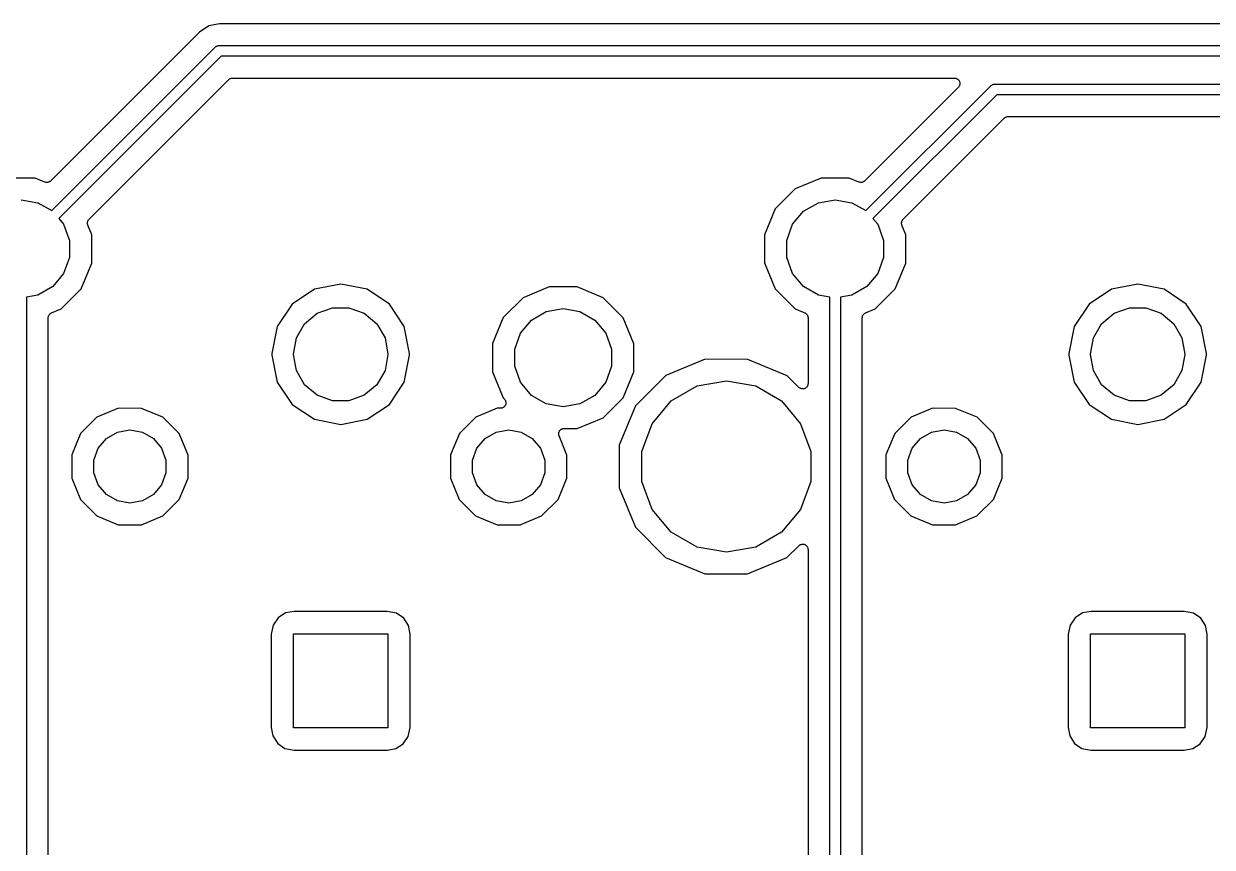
# Model space of a CAD drawing. Extents: x 37 to 156, y -136 to -20.
# Drawn here: x 52.6 to 80.34, y -58.88 to -39.67 of the extents above; entities that cross this region are included whole.
import ezdxf

# ---------------------------------------------------------------- set-up
doc = ezdxf.new("R2010")
doc.units = 0
doc.header["$MEASUREMENT"] = 0
doc.layers.add('BLACK', color=7, linetype='CONTINUOUS')

msp = doc.modelspace()

# ---------------------------------------------------------------- linework, layer by layer
at = {"layer": 'Black'}
for p, q in [((56.7036, -39.8612), (53.2307, -43.3341)), ((56.9187, -39.7175), (56.7036, -39.8612)), ((57.1725, -39.667), (56.9187, -39.7175)), ((129.285, -39.667), (57.1725, -39.667)), ((53.2551, -44.0281), (57.0716, -40.2116)), ((57.0716, -40.2116), (57.0761, -40.2085)), ((57.0761, -40.2085), (57.0797, -40.2042)), ((57.0797, -40.2042), (57.0938, -40.1961)), ((57.0938, -40.1961), (57.1072, -40.1867)), ((57.1072, -40.1867), (57.1125, -40.1853)), ((57.1125, -40.1853), (57.1172, -40.1825)), ((57.1172, -40.1825), (57.1333, -40.1797)), ((57.1333, -40.1797), (57.1491, -40.1755)), ((57.1491, -40.1755), (57.1546, -40.176)), ((57.1546, -40.176), (57.16, -40.175)), ((57.16, -40.175), (129.548, -40.175)), ((57.2118, -40.425), (53.4227, -44.2141)), ((129.6, -40.425), (57.2118, -40.425)), ((54.1258, -44.2294), (57.385, -40.9702)), ((57.385, -40.9702), (57.3896, -40.967)), ((57.3896, -40.967), (57.3932, -40.9627)), ((57.3932, -40.9627), (57.4075, -40.9544)), ((57.4075, -40.9544), (57.4211, -40.9449)), ((57.4211, -40.9449), (57.4265, -40.9435)), ((57.4265, -40.9435), (57.4314, -40.9407)), ((57.4314, -40.9407), (57.4477, -40.9378)), ((57.4477, -40.9378), (57.4637, -40.9335)), ((57.4637, -40.9335), (57.4693, -40.934)), ((57.4693, -40.934), (57.4748, -40.933)), ((57.4748, -40.933), (74.3252, -40.933)), ((74.3252, -40.933), (74.3415, -40.9359)), ((74.3415, -40.9359), (74.3581, -40.9373)), ((74.3581, -40.9373), (74.3631, -40.9397)), ((74.3631, -40.9397), (74.3686, -40.9407)), ((74.3686, -40.9407), (74.383, -40.949)), ((74.383, -40.949), (74.398, -40.956)), ((74.398, -40.956), (74.402, -40.9599)), ((74.402, -40.9599), (74.4068, -40.9627)), ((74.4068, -40.9627), (74.4175, -40.9754)), ((74.4175, -40.9754), (74.4292, -40.9872)), ((74.4292, -40.9872), (74.4316, -40.9922)), ((74.4316, -40.9922), (74.4352, -40.9965)), ((74.4352, -40.9965), (74.4409, -41.0121)), ((74.4409, -41.0121), (74.4479, -41.0271)), ((74.4479, -41.0271), (74.4484, -41.0327)), ((74.4484, -41.0327), (74.4503, -41.0379)), ((74.4503, -41.0379), (74.4503, -41.0545)), ((74.415, -41.1498), (72.2307, -43.3341)), ((72.2551, -44.0281), (75.1716, -41.1116)), ((75.3118, -41.325), (72.4227, -44.2141)), ((74.4245, -41.1362), (74.415, -41.1498)), ((74.4352, -41.1235), (74.4245, -41.1362)), ((74.4371, -41.1183), (74.4352, -41.1235)), ((74.4403, -41.1137), (74.4371, -41.1183)), ((74.4446, -41.0976), (74.4403, -41.1137)), ((74.4503, -41.0821), (74.4446, -41.0976)), ((74.4503, -41.0545), (74.4517, -41.0711)), ((74.4517, -41.0711), (74.4503, -41.0765)), ((74.4503, -41.0765), (74.4503, -41.0821)), ((75.1716, -41.1116), (75.1761, -41.1085)), ((75.1761, -41.1085), (75.1797, -41.1042)), ((75.1797, -41.1042), (75.1938, -41.0961)), ((75.1938, -41.0961), (75.2072, -41.0867)), ((75.2072, -41.0867), (75.2125, -41.0853)), ((75.2125, -41.0853), (75.2172, -41.0825)), ((75.2172, -41.0825), (75.2333, -41.0797)), ((75.2333, -41.0797), (75.2491, -41.0755)), ((75.2491, -41.0755), (75.2546, -41.076)), ((75.2546, -41.076), (75.26, -41.075)), ((75.26, -41.075), (131.748, -41.075)), ((131.8, -41.325), (75.3118, -41.325)), ((73.1258, -44.2294), (75.485, -41.8702)), ((75.485, -41.8702), (75.4896, -41.867)), ((75.4896, -41.867), (75.4932, -41.8627)), ((75.4932, -41.8627), (75.5075, -41.8544)), ((75.5075, -41.8544), (75.5211, -41.8449)), ((75.5211, -41.8449), (75.5265, -41.8435)), ((75.5265, -41.8435), (75.5314, -41.8407)), ((75.5314, -41.8407), (75.5477, -41.8378)), ((75.5477, -41.8378), (75.5637, -41.8335)), ((75.5637, -41.8335), (75.5693, -41.834)), ((75.5693, -41.834), (75.5748, -41.833)), ((75.5748, -41.833), (92.4252, -41.833)), ((52.8698, -43.2693), (52.213, -43.2687)), ((53.0922, -43.3616), (52.8698, -43.2693)), ((71.213, -43.2687), (70.606, -43.5195)), ((71.8698, -43.2693), (71.213, -43.2687)), ((72.0922, -43.3616), (71.8698, -43.2693)), ((53.1004, -43.3634), (53.0922, -43.3616)), ((53.108, -43.367), (53.1004, -43.3634)), ((53.1218, -43.3682), (53.108, -43.367)), ((53.1352, -43.3712), (53.1218, -43.3682)), ((53.1436, -43.3701), (53.1352, -43.3712)), ((53.1519, -43.3708), (53.1436, -43.3701)), ((53.1653, -43.3673), (53.1519, -43.3708)), ((53.179, -43.3655), (53.1653, -43.3673)), ((53.1864, -43.3616), (53.179, -43.3655)), ((53.1946, -43.3594), (53.1864, -43.3616)), ((53.2059, -43.3515), (53.1946, -43.3594)), ((53.2181, -43.3451), (53.2059, -43.3515)), ((53.2238, -43.3389), (53.2181, -43.3451)), ((53.2307, -43.3341), (53.2238, -43.3389)), ((70.606, -43.5195), (70.1412, -43.9836)), ((72.1004, -43.3634), (72.0922, -43.3616)), ((72.108, -43.367), (72.1004, -43.3634)), ((72.1218, -43.3682), (72.108, -43.367)), ((72.1352, -43.3712), (72.1218, -43.3682)), ((72.1436, -43.3701), (72.1352, -43.3712)), ((72.1519, -43.3708), (72.1436, -43.3701)), ((72.1653, -43.3673), (72.1519, -43.3708)), ((72.179, -43.3655), (72.1653, -43.3673)), ((72.1864, -43.3616), (72.179, -43.3655)), ((72.1946, -43.3594), (72.1864, -43.3616)), ((72.2059, -43.3515), (72.1946, -43.3594)), ((72.2181, -43.3451), (72.2059, -43.3515)), ((72.2238, -43.3389), (72.2181, -43.3451)), ((72.2307, -43.3341), (72.2238, -43.3389)), ((52.54, -43.7726), (52.9324, -43.8418)), ((71.1476, -43.8418), (71.54, -43.7726)), ((71.54, -43.7726), (71.9324, -43.8418)), ((52.9324, -43.8418), (53.2551, -44.0281)), ((70.1412, -43.9836), (69.8893, -44.5902)), ((70.5464, -44.3463), (70.8025, -44.0411)), ((70.8025, -44.0411), (71.1476, -43.8418)), ((71.9324, -43.8418), (72.2551, -44.0281)), ((53.4227, -44.2141), (53.5336, -44.3463)), ((53.5336, -44.3463), (53.6699, -44.7208)), ((54.0887, -44.3247), (54.0898, -44.3164)), ((54.0917, -44.3382), (54.0887, -44.3247)), ((54.0891, -44.3082), (54.0926, -44.2947)), ((54.0898, -44.3164), (54.0891, -44.3082)), ((54.0929, -44.3521), (54.0917, -44.3382)), ((54.0926, -44.2947), (54.0945, -44.2809)), ((54.0964, -44.3596), (54.0929, -44.3521)), ((54.0945, -44.2809), (54.0983, -44.2736)), ((54.0982, -44.3677), (54.0964, -44.3596)), ((54.1913, -44.593), (54.0982, -44.3677)), ((54.0983, -44.2736), (54.1005, -44.2656)), ((54.1005, -44.2656), (54.1084, -44.2542)), ((54.1084, -44.2542), (54.1149, -44.2418)), ((54.1149, -44.2418), (54.121, -44.2362)), ((54.121, -44.2362), (54.1258, -44.2294)), ((70.4101, -44.7208), (70.5464, -44.3463)), ((72.4227, -44.2141), (72.5336, -44.3463)), ((72.5336, -44.3463), (72.6699, -44.7208)), ((73.0887, -44.3247), (73.0898, -44.3164)), ((73.0917, -44.3382), (73.0887, -44.3247)), ((73.0891, -44.3082), (73.0926, -44.2947)), ((73.0898, -44.3164), (73.0891, -44.3082)), ((73.0929, -44.3521), (73.0917, -44.3382)), ((73.0926, -44.2947), (73.0945, -44.2809)), ((73.0964, -44.3596), (73.0929, -44.3521)), ((73.0945, -44.2809), (73.0983, -44.2736)), ((73.0982, -44.3677), (73.0964, -44.3596)), ((73.1913, -44.593), (73.0982, -44.3677)), ((73.0983, -44.2736), (73.1005, -44.2656)), ((73.1005, -44.2656), (73.1084, -44.2542)), ((73.1084, -44.2542), (73.1149, -44.2418)), ((73.1149, -44.2418), (73.121, -44.2362)), ((73.121, -44.2362), (73.1258, -44.2294)), ((54.1907, -45.2498), (54.1913, -44.593)), ((69.8893, -44.5902), (69.8887, -45.247)), ((73.1907, -45.2498), (73.1913, -44.593)), ((53.6699, -44.7208), (53.6699, -45.1192)), ((70.4101, -45.1192), (70.4101, -44.7208)), ((72.6699, -44.7208), (72.6699, -45.1192)), ((53.6699, -45.1192), (53.5336, -45.4937)), ((70.5464, -45.4937), (70.4101, -45.1192)), ((72.6699, -45.1192), (72.5336, -45.4937)), ((53.9388, -45.8564), (54.1907, -45.2498)), ((69.8887, -45.247), (70.1395, -45.854)), ((72.9388, -45.8564), (73.1907, -45.2498)), ((53.5336, -45.4937), (53.2775, -45.7989)), ((60, -45.7405), (59.3856, -45.8627)), ((60.6144, -45.8627), (60, -45.7405)), ((70.8025, -45.7989), (70.5464, -45.4937)), ((72.5336, -45.4937), (72.2775, -45.7989)), ((78.6, -45.7405), (77.9856, -45.8627)), ((79.2144, -45.8627), (78.6, -45.7405)), ((52.9324, -45.9982), (52.665, -46.0453)), ((53.2775, -45.7989), (52.9324, -45.9982)), ((53.474, -46.3205), (53.9388, -45.8564)), ((59.3856, -45.8627), (58.8647, -46.2107)), ((61.1353, -46.2107), (60.6144, -45.8627)), ((64.863, -45.8087), (64.256, -46.0595)), ((65.5198, -45.8093), (64.863, -45.8087)), ((66.1264, -46.0612), (65.5198, -45.8093)), ((70.1395, -45.854), (70.6036, -46.3188)), ((71.1476, -45.9982), (70.8025, -45.7989)), ((71.415, -46.0453), (71.1476, -45.9982)), ((71.9324, -45.9982), (71.665, -46.0453)), ((72.2775, -45.7989), (71.9324, -45.9982)), ((72.474, -46.3205), (72.9388, -45.8564)), ((77.9856, -45.8627), (77.4647, -46.2107)), ((79.7353, -46.2107), (79.2144, -45.8627)), ((52.665, -46.0453), (52.665, -62.7947)), ((53.2515, -46.4124), (53.474, -46.3205)), ((58.8647, -46.2107), (58.5167, -46.7316)), ((59.45, -46.4232), (59.809, -46.2925)), ((59.809, -46.2925), (60.191, -46.2925)), ((60.191, -46.2925), (60.55, -46.4232)), ((61.4833, -46.7316), (61.1353, -46.2107)), ((64.256, -46.0595), (63.7912, -46.5236)), ((64.7976, -46.3818), (65.19, -46.3126)), ((65.19, -46.3126), (65.5824, -46.3818)), ((66.5905, -46.526), (66.1264, -46.0612)), ((70.6036, -46.3188), (70.8287, -46.4123)), ((71.415, -62.7947), (71.415, -46.0453)), ((71.665, -46.0453), (71.665, -62.7947)), ((72.2515, -46.4124), (72.474, -46.3205)), ((77.4647, -46.2107), (77.1167, -46.7316)), ((78.05, -46.4232), (78.409, -46.2925)), ((78.409, -46.2925), (78.791, -46.2925)), ((78.791, -46.2925), (79.15, -46.4232)), ((80.0833, -46.7316), (79.7353, -46.2107)), ((53.173, -46.5298), (53.1745, -46.5215)), ((53.173, -47.346), (53.173, -46.5298)), ((53.1741, -46.5131), (53.1783, -46.4999)), ((53.1745, -46.5215), (53.1741, -46.5131)), ((53.1783, -46.4999), (53.1807, -46.4863)), ((53.1807, -46.4863), (53.1849, -46.4791)), ((53.1849, -46.4791), (53.1874, -46.471)), ((53.1874, -46.471), (53.1958, -46.4601)), ((53.1958, -46.4601), (53.2027, -46.4481)), ((53.2027, -46.4481), (53.2092, -46.4427)), ((53.2092, -46.4427), (53.2143, -46.4361)), ((53.2143, -46.4361), (53.2259, -46.4287)), ((53.2259, -46.4287), (53.2365, -46.4198)), ((53.2365, -46.4198), (53.2444, -46.4169)), ((53.2444, -46.4169), (53.2515, -46.4124)), ((59.1574, -46.6687), (59.45, -46.4232)), ((60.55, -46.4232), (60.8426, -46.6687)), ((63.7912, -46.5236), (63.5393, -47.1302)), ((64.1964, -46.8863), (64.4525, -46.5811)), ((64.4525, -46.5811), (64.7976, -46.3818)), ((65.5824, -46.3818), (65.9275, -46.5811)), ((65.9275, -46.5811), (66.1836, -46.8863)), ((66.8413, -47.133), (66.5905, -46.526)), ((70.8287, -46.4123), (70.8357, -46.4168)), ((70.8357, -46.4168), (70.8435, -46.4196)), ((70.8435, -46.4196), (70.8542, -46.4286)), ((70.8542, -46.4286), (70.8659, -46.4361)), ((70.8659, -46.4361), (70.8709, -46.4426)), ((70.8709, -46.4426), (70.8773, -46.448)), ((70.8773, -46.448), (70.8842, -46.46)), ((70.8842, -46.46), (70.8927, -46.4711)), ((70.8927, -46.4711), (70.8952, -46.479)), ((70.8952, -46.479), (70.8993, -46.4862)), ((70.8993, -46.4862), (70.9018, -46.4999)), ((70.9018, -46.4999), (70.9059, -46.5131)), ((70.9059, -46.5131), (70.9056, -46.5214)), ((70.9056, -46.5214), (70.907, -46.5296)), ((70.907, -46.5296), (70.907, -48.062)), ((72.173, -46.5298), (72.1745, -46.5215)), ((72.173, -47.346), (72.173, -46.5298)), ((72.1741, -46.5131), (72.1783, -46.4999)), ((72.1745, -46.5215), (72.1741, -46.5131)), ((72.1783, -46.4999), (72.1807, -46.4863)), ((72.1807, -46.4863), (72.1849, -46.4791)), ((72.1849, -46.4791), (72.1874, -46.471)), ((72.1874, -46.471), (72.1958, -46.4601)), ((72.1958, -46.4601), (72.2027, -46.4481)), ((72.2027, -46.4481), (72.2092, -46.4427)), ((72.2092, -46.4427), (72.2143, -46.4361)), ((72.2143, -46.4361), (72.2259, -46.4287)), ((72.2259, -46.4287), (72.2365, -46.4198)), ((72.2365, -46.4198), (72.2444, -46.4169)), ((72.2444, -46.4169), (72.2515, -46.4124)), ((77.7574, -46.6687), (78.05, -46.4232)), ((79.15, -46.4232), (79.4426, -46.6687)), ((58.5167, -46.7316), (58.392, -47.3585)), ((58.9663, -46.9996), (59.1574, -46.6687)), ((60.8426, -46.6687), (61.0337, -46.9996)), ((61.608, -47.3585), (61.4833, -46.7316)), ((77.1167, -46.7316), (76.992, -47.3585)), ((77.5663, -46.9996), (77.7574, -46.6687)), ((79.4426, -46.6687), (79.6337, -46.9996)), ((80.208, -47.3585), (80.0833, -46.7316)), ((58.9, -47.3758), (58.9663, -46.9996)), ((61.0337, -46.9996), (61.1, -47.3758)), ((63.5393, -47.1302), (63.5387, -47.787)), ((64.0601, -47.2608), (64.1964, -46.8863)), ((66.1836, -46.8863), (66.3199, -47.2608)), ((66.8407, -47.7898), (66.8413, -47.133)), ((77.5, -47.3758), (77.5663, -46.9996)), ((79.6337, -46.9996), (79.7, -47.3758)), ((53.173, -50.2943), (53.173, -47.346)), ((58.392, -47.3585), (58.392, -47.4015)), ((58.392, -47.4015), (58.5167, -48.0284)), ((58.9, -47.3842), (58.9, -47.3758)), ((58.9663, -47.7604), (58.9, -47.3842)), ((61.1, -47.3842), (61.0337, -47.7604)), ((61.1, -47.3758), (61.1, -47.3842)), ((61.4833, -48.0284), (61.608, -47.4015)), ((61.608, -47.4015), (61.608, -47.3585)), ((64.0601, -47.6592), (64.0601, -47.2608)), ((66.3199, -47.2608), (66.3199, -47.6592)), ((72.173, -50.2943), (72.173, -47.346)), ((76.992, -47.3585), (76.992, -47.4015)), ((76.992, -47.4015), (77.1167, -48.0284)), ((77.5, -47.3842), (77.5, -47.3758)), ((77.5663, -47.7604), (77.5, -47.3842)), ((79.7, -47.3842), (79.6337, -47.7604)), ((79.7, -47.3758), (79.7, -47.3842)), ((80.0833, -48.0284), (80.208, -47.4015)), ((80.208, -47.4015), (80.208, -47.3585)), ((64.1964, -48.0337), (64.0601, -47.6592)), ((66.3199, -47.6592), (66.1836, -48.0337)), ((68.5045, -47.4977), (67.5846, -47.8778)), ((69.4998, -47.4985), (68.5045, -47.4977)), ((70.4191, -47.8802), (69.4998, -47.4985)), ((59.1574, -48.0913), (58.9663, -47.7604)), ((61.0337, -47.7604), (60.8426, -48.0913)), ((63.5387, -47.787), (63.7895, -48.394)), ((66.5888, -48.3964), (66.8407, -47.7898)), ((67.5846, -47.8778), (66.8802, -48.5809)), ((70.6901, -48.1518), (70.4191, -47.8802)), ((77.7574, -48.0913), (77.5663, -47.7604)), ((79.6337, -47.7604), (79.4426, -48.0913)), ((58.5167, -48.0284), (58.8647, -48.5493)), ((59.45, -48.3368), (59.1574, -48.0913)), ((60.8426, -48.0913), (60.55, -48.3368)), ((61.1353, -48.5493), (61.4833, -48.0284)), ((64.4525, -48.3389), (64.1964, -48.0337)), ((66.1836, -48.0337), (65.9275, -48.3389)), ((67.7134, -48.4667), (68.3154, -48.1192)), ((68.3154, -48.1192), (69, -47.9985)), ((69, -47.9985), (69.6846, -48.1192)), ((69.6846, -48.1192), (70.2865, -48.4667)), ((70.7037, -48.1613), (70.6901, -48.1518)), ((70.7165, -48.172), (70.7037, -48.1613)), ((70.7217, -48.1739), (70.7165, -48.172)), ((70.7262, -48.1771), (70.7217, -48.1739)), ((70.7423, -48.1814), (70.7262, -48.1771)), ((70.7579, -48.1871), (70.7423, -48.1814)), ((70.7635, -48.1871), (70.7579, -48.1871)), ((70.7688, -48.1885), (70.7635, -48.1871)), ((70.7854, -48.1871), (70.7688, -48.1885)), ((70.8021, -48.1871), (70.7854, -48.1871)), ((70.8073, -48.1852), (70.8021, -48.1871)), ((70.8128, -48.1847), (70.8073, -48.1852)), ((70.8279, -48.1777), (70.8128, -48.1847)), ((70.8435, -48.172), (70.8279, -48.1777)), ((70.8477, -48.1685), (70.8435, -48.172)), ((70.8528, -48.1661), (70.8477, -48.1685)), ((70.8645, -48.1544), (70.8528, -48.1661)), ((70.8773, -48.1437), (70.8645, -48.1544)), ((70.8801, -48.1389), (70.8773, -48.1437)), ((70.884, -48.135), (70.8801, -48.1389)), ((70.891, -48.1199), (70.884, -48.135)), ((70.8993, -48.1055), (70.891, -48.1199)), ((70.9003, -48.1), (70.8993, -48.1055)), ((70.9026, -48.095), (70.9003, -48.1)), ((70.9041, -48.0784), (70.9026, -48.095)), ((70.907, -48.062), (70.9041, -48.0784)), ((77.1167, -48.0284), (77.4647, -48.5493)), ((78.05, -48.3368), (77.7574, -48.0913)), ((79.4426, -48.0913), (79.15, -48.3368)), ((79.7353, -48.5493), (80.0833, -48.0284)), ((59.809, -48.4675), (59.45, -48.3368)), ((60.191, -48.4675), (59.809, -48.4675)), ((60.55, -48.3368), (60.191, -48.4675)), ((63.7895, -48.394), (63.8197, -48.4242)), ((63.8197, -48.4242), (63.8292, -48.4378)), ((63.8292, -48.4378), (63.8399, -48.4505)), ((63.8399, -48.4505), (63.8418, -48.4558)), ((63.8418, -48.4558), (63.845, -48.4604)), ((63.845, -48.4604), (63.8492, -48.4764)), ((63.8492, -48.4764), (63.8549, -48.492)), ((63.8549, -48.5361), (63.8529, -48.5413)), ((63.8549, -48.492), (63.8549, -48.4976)), ((63.8549, -48.4976), (63.8563, -48.503)), ((63.8563, -48.503), (63.8549, -48.5195)), ((63.8549, -48.5195), (63.8549, -48.5361)), ((64.7976, -48.5382), (64.4525, -48.3389)), ((65.19, -48.6074), (64.7976, -48.5382)), ((65.5824, -48.5382), (65.19, -48.6074)), ((65.9275, -48.3389), (65.5824, -48.5382)), ((66.124, -48.8605), (66.5888, -48.3964)), ((67.2666, -48.9992), (67.7134, -48.4667)), ((70.2865, -48.4667), (70.7334, -48.9992)), ((78.409, -48.4675), (78.05, -48.3368)), ((78.791, -48.4675), (78.409, -48.4675)), ((79.15, -48.3368), (78.791, -48.4675)), ((54.8109, -48.6409), (54.3113, -48.8473)), ((55.3515, -48.6413), (54.8109, -48.6409)), ((55.8508, -48.8487), (55.3515, -48.6413)), ((58.8647, -48.5493), (59.3856, -48.8973)), ((60.6144, -48.8973), (61.1353, -48.5493)), ((63.6509, -48.6409), (63.1513, -48.8473)), ((63.7297, -48.6409), (63.6509, -48.6409)), ((63.7461, -48.6381), (63.7297, -48.6409)), ((63.7626, -48.6366), (63.7461, -48.6381)), ((63.7676, -48.6343), (63.7626, -48.6366)), ((63.7731, -48.6333), (63.7676, -48.6343)), ((63.7875, -48.625), (63.7731, -48.6333)), ((63.8026, -48.618), (63.7875, -48.625)), ((63.8065, -48.6141), (63.8026, -48.618)), ((63.8114, -48.6113), (63.8065, -48.6141)), ((63.822, -48.5986), (63.8114, -48.6113)), ((63.8338, -48.5869), (63.822, -48.5986)), ((63.8361, -48.5818), (63.8338, -48.5869)), ((63.8397, -48.5775), (63.8361, -48.5818)), ((63.8454, -48.5619), (63.8397, -48.5775)), ((63.8525, -48.5469), (63.8454, -48.5619)), ((63.8529, -48.5413), (63.8525, -48.5469)), ((66.8802, -48.5809), (66.4985, -49.5002)), ((73.8109, -48.6409), (73.3113, -48.8473)), ((74.3515, -48.6413), (73.8109, -48.6409)), ((74.8508, -48.8487), (74.3515, -48.6413)), ((77.4647, -48.5493), (77.9856, -48.8973)), ((79.2144, -48.8973), (79.7353, -48.5493)), ((54.3113, -48.8473), (53.9287, -49.2292)), ((56.2327, -49.2313), (55.8508, -48.8487)), ((59.3856, -48.8973), (60, -49.0195)), ((60, -49.0195), (60.6144, -48.8973)), ((63.1513, -48.8473), (62.7687, -49.2292)), ((65.517, -49.1113), (66.124, -48.8605)), ((67.0289, -49.6524), (67.2666, -48.9992)), ((70.7334, -48.9992), (70.9711, -49.6524)), ((73.3113, -48.8473), (72.9287, -49.2292)), ((75.2327, -49.2313), (74.8508, -48.8487)), ((77.9856, -48.8973), (78.6, -49.0195)), ((78.6, -49.0195), (79.2144, -48.8973)), ((53.9287, -49.2292), (53.7213, -49.7285)), ((54.3403, -49.5729), (54.531, -49.3457)), ((54.531, -49.3457), (54.7879, -49.1974)), ((54.7879, -49.1974), (55.08, -49.1458)), ((55.08, -49.1458), (55.3721, -49.1974)), ((55.3721, -49.1974), (55.629, -49.3457)), ((55.629, -49.3457), (55.8197, -49.5729)), ((56.4391, -49.7309), (56.2327, -49.2313)), ((62.7687, -49.2292), (62.5613, -49.7285)), ((63.1803, -49.5729), (63.371, -49.3457)), ((63.371, -49.3457), (63.6279, -49.1974)), ((63.6279, -49.1974), (63.92, -49.1458)), ((63.92, -49.1458), (64.2121, -49.1974)), ((64.2121, -49.1974), (64.469, -49.3457)), ((64.469, -49.3457), (64.6597, -49.5729)), ((65.086, -49.2434), (65.0878, -49.2297)), ((65.0878, -49.2516), (65.086, -49.2434)), ((65.0878, -49.2297), (65.0879, -49.2159)), ((65.0878, -49.26), (65.0878, -49.2516)), ((65.0925, -49.273), (65.0878, -49.26)), ((65.0879, -49.2159), (65.0907, -49.208)), ((65.0907, -49.208), (65.0918, -49.1997)), ((65.0918, -49.1997), (65.0982, -49.1874)), ((65.0955, -49.2865), (65.0925, -49.273)), ((65.2791, -49.7309), (65.0955, -49.2865)), ((65.0982, -49.1874), (65.103, -49.1744)), ((65.103, -49.1744), (65.1084, -49.168)), ((65.1084, -49.168), (65.1122, -49.1606)), ((65.1122, -49.1606), (65.1224, -49.1513)), ((65.1224, -49.1513), (65.1314, -49.1407)), ((65.1314, -49.1407), (65.1386, -49.1365)), ((65.1386, -49.1365), (65.1448, -49.1308)), ((65.1448, -49.1308), (65.1576, -49.1256)), ((65.1576, -49.1256), (65.1696, -49.1186)), ((65.1696, -49.1186), (65.1778, -49.1172)), ((65.1778, -49.1172), (65.1855, -49.114)), ((65.1855, -49.114), (65.1994, -49.1134)), ((65.1994, -49.1134), (65.213, -49.111)), ((65.213, -49.111), (65.517, -49.1113)), ((72.9287, -49.2292), (72.7213, -49.7285)), ((73.3403, -49.5729), (73.531, -49.3457)), ((73.531, -49.3457), (73.7879, -49.1974)), ((73.7879, -49.1974), (74.08, -49.1458)), ((74.08, -49.1458), (74.3721, -49.1974)), ((74.3721, -49.1974), (74.629, -49.3457)), ((74.629, -49.3457), (74.8197, -49.5729)), ((75.4391, -49.7309), (75.2327, -49.2313)), ((54.2388, -49.8517), (54.3403, -49.5729)), ((55.8197, -49.5729), (55.9212, -49.8517)), ((63.0788, -49.8517), (63.1803, -49.5729)), ((64.6597, -49.5729), (64.7612, -49.8517)), ((66.4985, -49.5002), (66.4977, -50.4955)), ((73.2388, -49.8517), (73.3403, -49.5729)), ((74.8197, -49.5729), (74.9212, -49.8517)), ((53.7213, -49.7285), (53.7209, -50.2691)), ((54.2388, -50.1483), (54.2388, -49.8517)), ((55.9212, -49.8517), (55.9212, -50.1483)), ((56.4387, -50.2715), (56.4391, -49.7309)), ((62.5613, -49.7285), (62.5609, -50.2691)), ((63.0788, -50.1483), (63.0788, -49.8517)), ((64.7612, -49.8517), (64.7612, -50.1483)), ((65.2787, -50.2715), (65.2791, -49.7309)), ((67.0289, -50.3476), (67.0289, -49.6524)), ((70.9711, -49.6524), (70.9711, -50.3476)), ((72.7213, -49.7285), (72.7209, -50.2691)), ((73.2388, -50.1483), (73.2388, -49.8517)), ((74.9212, -49.8517), (74.9212, -50.1483)), ((75.4387, -50.2715), (75.4391, -49.7309)), ((54.3403, -50.4271), (54.2388, -50.1483)), ((55.9212, -50.1483), (55.8197, -50.4271)), ((63.1803, -50.4271), (63.0788, -50.1483)), ((64.7612, -50.1483), (64.6597, -50.4271)), ((73.3403, -50.4271), (73.2388, -50.1483)), ((74.9212, -50.1483), (74.8197, -50.4271)), ((53.173, -53.9), (53.173, -50.2943)), ((53.7209, -50.2691), (53.9273, -50.7687)), ((54.531, -50.6543), (54.3403, -50.4271)), ((55.8197, -50.4271), (55.629, -50.6543)), ((56.2313, -50.7708), (56.4387, -50.2715)), ((62.5609, -50.2691), (62.7673, -50.7687)), ((63.371, -50.6543), (63.1803, -50.4271)), ((64.6597, -50.4271), (64.469, -50.6543)), ((65.0713, -50.7708), (65.2787, -50.2715)), ((67.2666, -51.0008), (67.0289, -50.3476)), ((70.9711, -50.3476), (70.7334, -51.0008)), ((72.173, -53.9), (72.173, -50.2943)), ((72.7209, -50.2691), (72.9273, -50.7687)), ((73.531, -50.6543), (73.3403, -50.4271)), ((74.8197, -50.4271), (74.629, -50.6543)), ((75.2313, -50.7708), (75.4387, -50.2715)), ((54.7879, -50.8026), (54.531, -50.6543)), ((55.629, -50.6543), (55.3721, -50.8026)), ((63.6279, -50.8026), (63.371, -50.6543)), ((64.469, -50.6543), (64.2121, -50.8026)), ((66.4977, -50.4955), (66.8778, -51.4154)), ((73.7879, -50.8026), (73.531, -50.6543)), ((74.629, -50.6543), (74.3721, -50.8026)), ((53.9273, -50.7687), (54.3092, -51.1513)), ((55.08, -50.8541), (54.7879, -50.8026)), ((55.3721, -50.8026), (55.08, -50.8541)), ((55.8487, -51.1527), (56.2313, -50.7708)), ((62.7673, -50.7687), (63.1492, -51.1513)), ((63.92, -50.8541), (63.6279, -50.8026)), ((64.2121, -50.8026), (63.92, -50.8541)), ((64.6887, -51.1527), (65.0713, -50.7708)), ((67.7134, -51.5332), (67.2666, -51.0008)), ((70.7334, -51.0008), (70.2865, -51.5332)), ((72.9273, -50.7687), (73.3092, -51.1513)), ((74.08, -50.8541), (73.7879, -50.8026)), ((74.3721, -50.8026), (74.08, -50.8541)), ((74.8487, -51.1527), (75.2313, -50.7708)), ((54.3092, -51.1513), (54.8085, -51.3587)), ((55.3491, -51.3591), (55.8487, -51.1527)), ((63.1492, -51.1513), (63.6485, -51.3587)), ((64.1891, -51.3591), (64.6887, -51.1527)), ((73.3092, -51.1513), (73.8085, -51.3587)), ((74.3491, -51.3591), (74.8487, -51.1527)), ((54.8085, -51.3587), (55.3491, -51.3591)), ((63.6485, -51.3587), (64.1891, -51.3591)), ((66.8778, -51.4154), (67.5809, -52.1198)), ((68.3154, -51.8808), (67.7134, -51.5332)), ((70.2865, -51.5332), (69.6846, -51.8808)), ((73.8085, -51.3587), (74.3491, -51.3591)), ((70.4154, -52.1222), (70.6903, -51.8478)), ((70.6903, -51.8478), (70.7038, -51.8383)), ((70.7038, -51.8383), (70.7165, -51.8277)), ((70.7165, -51.8277), (70.7218, -51.8258)), ((70.7218, -51.8258), (70.7264, -51.8225)), ((70.7264, -51.8225), (70.7424, -51.8183)), ((70.7424, -51.8183), (70.7579, -51.8126)), ((70.7579, -51.8126), (70.7636, -51.8126)), ((70.7636, -51.8126), (70.769, -51.8112)), ((70.769, -51.8112), (70.7855, -51.8126)), ((70.7855, -51.8126), (70.8021, -51.8126)), ((70.8021, -51.8126), (70.8074, -51.8145)), ((70.8074, -51.8145), (70.813, -51.815)), ((70.813, -51.815), (70.828, -51.822)), ((70.828, -51.822), (70.8435, -51.8277)), ((70.8435, -51.8277), (70.8478, -51.8313)), ((70.8478, -51.8313), (70.8529, -51.8337)), ((70.8529, -51.8337), (70.8646, -51.8454)), ((70.8646, -51.8454), (70.8773, -51.8561)), ((70.8773, -51.8561), (70.8801, -51.8609)), ((70.8801, -51.8609), (70.8841, -51.8649)), ((70.8841, -51.8649), (70.8911, -51.8799)), ((67.5809, -52.1198), (68.5002, -52.5015)), ((69, -52.0015), (68.3154, -51.8808)), ((69.6846, -51.8808), (69, -52.0015)), ((69.4955, -52.5023), (70.4154, -52.1222)), ((70.8911, -51.8799), (70.8993, -51.8943)), ((70.8993, -51.8943), (70.9003, -51.8998)), ((70.9003, -51.8998), (70.9027, -51.9049)), ((70.9027, -51.9049), (70.9041, -51.9214)), ((70.9041, -51.9214), (70.907, -51.9377)), ((70.907, -51.9377), (70.907, -62.3102)), ((68.5002, -52.5015), (69.4955, -52.5023)), ((58.5389, -53.5288), (58.4229, -53.6985)), ((58.7125, -53.4171), (58.5389, -53.5288)), ((58.9118, -53.3796), (58.7125, -53.4171)), ((61.0873, -53.3796), (58.9118, -53.3796)), ((61.3015, -53.4229), (61.0873, -53.3796)), ((61.4712, -53.5389), (61.3015, -53.4229)), ((77.1389, -53.5288), (77.0229, -53.6985)), ((77.3125, -53.4171), (77.1389, -53.5288)), ((77.5118, -53.3796), (77.3125, -53.4171)), ((79.6873, -53.3796), (77.5118, -53.3796)), ((79.9015, -53.4229), (79.6873, -53.3796)), ((80.0712, -53.5389), (79.9015, -53.4229)), ((58.4229, -53.6985), (58.3796, -53.9127)), ((61.5829, -53.7125), (61.4712, -53.5389)), ((61.6204, -53.9118), (61.5829, -53.7125)), ((77.0229, -53.6985), (76.9796, -53.9127)), ((80.1829, -53.7125), (80.0712, -53.5389)), ((80.2204, -53.9118), (80.1829, -53.7125)), ((53.173, -62.3104), (53.173, -53.9)), ((58.3796, -53.9127), (58.3796, -56.0882)), ((58.9, -56.1), (58.9, -53.9)), ((58.9, -53.9), (61.1, -53.9)), ((61.1, -53.9), (61.1, -56.1)), ((61.6204, -56.0873), (61.6204, -53.9118)), ((72.173, -62.3104), (72.173, -53.9)), ((76.9796, -53.9127), (76.9796, -56.0882)), ((77.5, -56.1), (77.5, -53.9)), ((77.5, -53.9), (79.7, -53.9)), ((79.7, -53.9), (79.7, -56.1)), ((80.2204, -56.0873), (80.2204, -53.9118)), ((58.3796, -56.0882), (58.4171, -56.2875)), ((58.4171, -56.2875), (58.5288, -56.4611)), ((61.1, -56.1), (58.9, -56.1)), ((61.4611, -56.4712), (61.5771, -56.3015)), ((61.5771, -56.3015), (61.6204, -56.0873)), ((76.9796, -56.0882), (77.0171, -56.2875)), ((77.0171, -56.2875), (77.1288, -56.4611)), ((79.7, -56.1), (77.5, -56.1)), ((80.0611, -56.4712), (80.1771, -56.3015)), ((80.1771, -56.3015), (80.2204, -56.0873)), ((58.5288, -56.4611), (58.6985, -56.5771)), ((58.6985, -56.5771), (58.9127, -56.6204)), ((61.0882, -56.6204), (61.2875, -56.5829)), ((61.2875, -56.5829), (61.4611, -56.4712)), ((77.1288, -56.4611), (77.2985, -56.5771)), ((77.2985, -56.5771), (77.5127, -56.6204)), ((79.6882, -56.6204), (79.8875, -56.5829)), ((79.8875, -56.5829), (80.0611, -56.4712)), ((58.9127, -56.6204), (61.0882, -56.6204)), ((77.5127, -56.6204), (79.6882, -56.6204))]:
    msp.add_line(p, q, dxfattribs=at)

doc.saveas('drawing.dxf')
